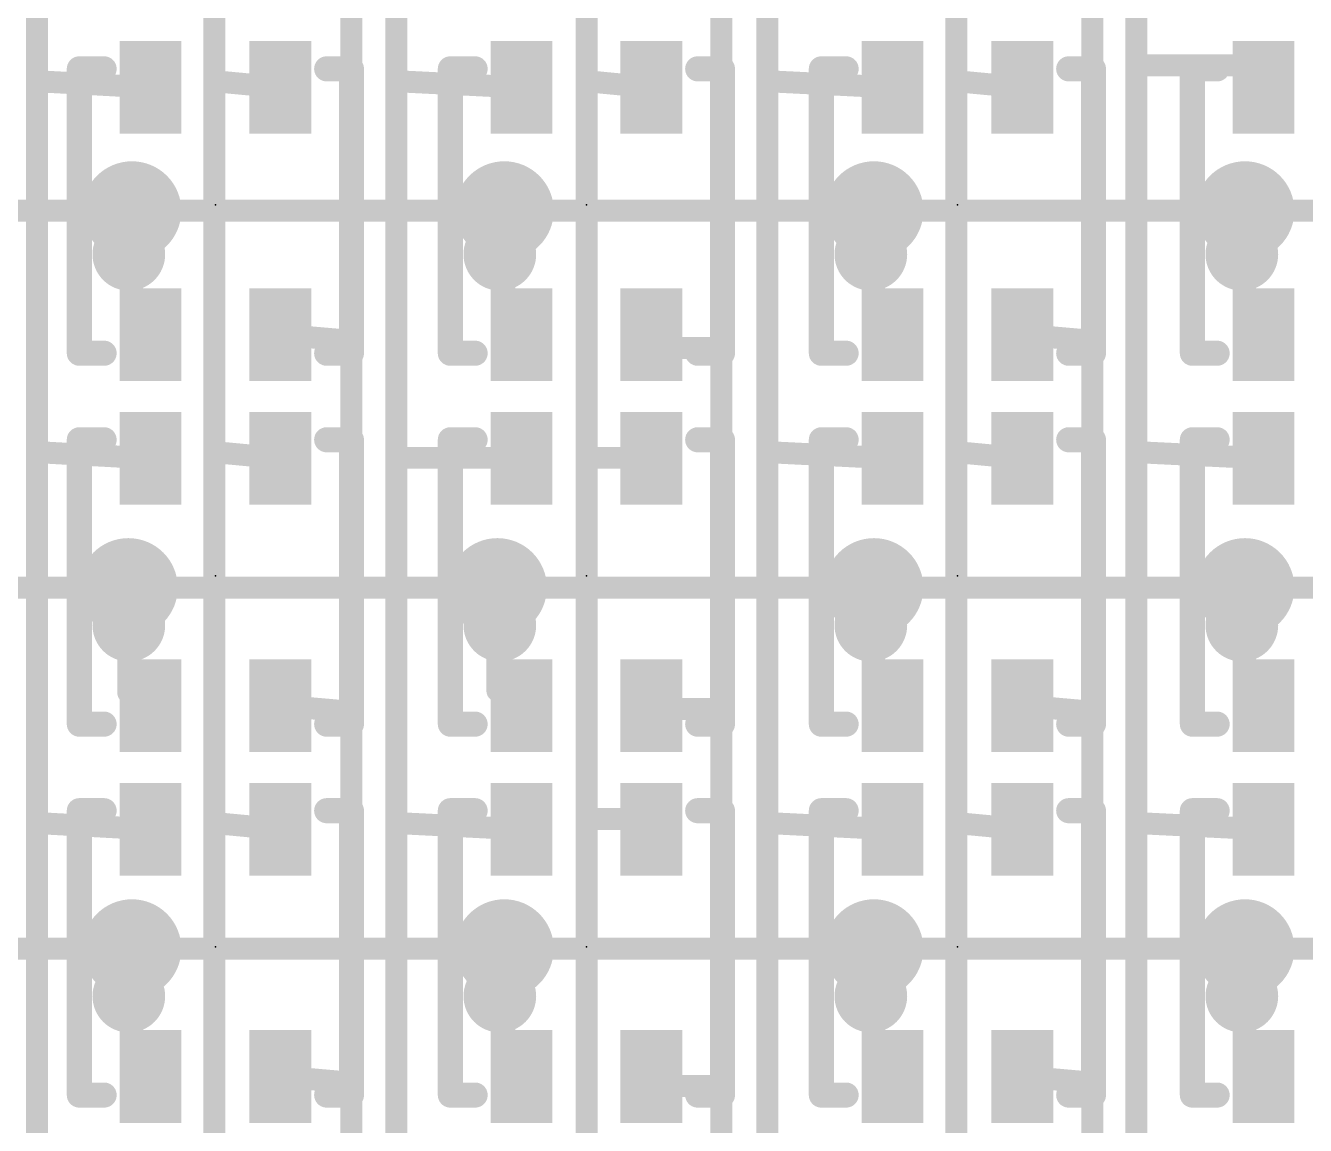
# Model space of a CAD drawing. Extents: x -9.9 to 44.1, y -5.1 to 53.3.
# Drawn here: x 17.97 to 28.31, y 6.25 to 15.15 of the extents above; entities that cross this region are included whole.
import ezdxf

# ---------------------------------------------------------------- set-up
doc = ezdxf.new("R2010")
doc.units = 0
for name, color, linetype in [('1', 12, 'CONTINUOUS'), ('16', 132, 'CONTINUOUS'), ('18', 110, 'CONTINUOUS'), ('21', 40, 'CONTINUOUS'), ('23', 40, 'CONTINUOUS'), ('31', 253, 'CONTINUOUS')]:
    doc.layers.add(name, color=color, linetype=linetype)

# ---------------------------------------------------------------- blocks, each defined once
blk = doc.blocks.new('RECT')
blk.add_solid([(-0.5, -0.5), (0.5, -0.5), (-0.5, 0.5), (0.5, 0.5)])
blk = doc.blocks.new('ROUNDV')
at = {"const_width": 0.5}
blk.add_lwpolyline([(0, -0.25, 1), (0, 0.25, 1), (0, -0.25)], format="xyb", dxfattribs=at)

msp = doc.modelspace()

# ---------------------------------------------------------------- linework, layer by layer
at = {"layer": '1', "const_width": 0.1778}
for points in [[(18.058, 17.7), (18.058, 14.7)], [(19.4917, 17.7), (19.4917, 14.7)], [(20.9638, 17.623), (20.9638, 14.7)], [(22.503, 17.623), (22.503, 14.7)], [(23.9635, 17.623), (23.9635, 14.7)], [(25.4917, 17.623), (25.4917, 14.7)], [(26.948, 17.7), (26.948, 14.829)], [(20.598, 15.591), (20.598, 12.6)], [(23.5917, 15.6), (23.5917, 12.543)], [(26.5917, 15.6), (26.5917, 12.6)], [(26.948, 14.829), (26.948, 11.811)], [(27.95, 14.829), (26.948, 14.829)], [(27.975, 14.65), (27.95, 14.829)], [(18.058, 14.7), (18.058, 11.7)], [(18.975, 14.65), (18.058, 14.7)], [(19.4917, 14.7), (19.4917, 11.7)], [(20.025, 14.65), (19.4917, 14.7)], [(20.9638, 14.7), (20.9638, 11.684)], [(21.975, 14.65), (20.9638, 14.7)], [(22.503, 14.7), (22.503, 11.654)], [(23.025, 14.65), (22.503, 14.7)], [(23.9635, 14.7), (23.9635, 11.7)], [(24.975, 14.65), (23.9635, 14.7)], [(25.4917, 14.7), (25.4917, 11.7)], [(26.025, 14.65), (25.4917, 14.7)], [(18.825, 12.7251), (18.825, 13.6525)], [(21.8362, 12.7138), (21.8362, 13.6525)], [(24.825, 12.7251), (24.825, 13.6525)], [(27.825, 12.7251), (27.825, 13.6525)], [(18.975, 12.65), (18.825, 12.7251)], [(20.025, 12.65), (20.598, 12.6)], [(21.975, 12.65), (21.8362, 12.7138)], [(23.025, 12.65), (23.05, 12.543)], [(24.975, 12.65), (24.825, 12.7251)], [(26.025, 12.65), (26.5917, 12.6)], [(27.975, 12.65), (27.825, 12.7251)], [(20.598, 12.6), (20.598, 9.6)], [(23.05, 12.543), (23.5917, 12.543)], [(23.5917, 12.543), (23.5917, 9.622)], [(26.5917, 12.6), (26.5917, 9.6)], [(26.948, 11.811), (26.948, 11.7)], [(18.058, 11.7), (18.058, 8.7)], [(18.975, 11.65), (18.058, 11.7)], [(19.4917, 11.7), (19.4917, 8.7)], [(20.025, 11.65), (19.4917, 11.7)], [(20.9638, 11.684), (20.9638, 11.654)], [(20.9638, 11.654), (20.9638, 11.557)], [(21.95, 11.654), (20.9638, 11.654)], [(20.9638, 11.654), (20.9638, 11.654)], [(21.975, 11.65), (21.95, 11.654)], [(22.503, 11.654), (22.503, 8.733)], [(23.05, 11.654), (22.503, 11.654)], [(23.025, 11.65), (23.05, 11.654)], [(23.9635, 11.7), (23.9635, 8.7)], [(24.975, 11.65), (23.9635, 11.7)], [(25.4917, 11.7), (25.4917, 8.7)], [(26.025, 11.65), (25.4917, 11.7)], [(26.948, 8.7), (26.948, 11.7)], [(27.975, 11.65), (26.948, 11.7)], [(26.948, 11.7), (26.948, 11.7)], [(20.9638, 11.557), (20.9638, 8.7)], [(18.796, 9.754), (18.796, 10.6045)], [(21.7805, 9.7695), (21.7805, 10.6045)], [(24.825, 9.7251), (24.825, 10.6045)], [(27.825, 9.7251), (27.825, 10.6045)], [(18.975, 9.65), (18.796, 9.754)], [(21.975, 9.65), (21.7805, 9.7695)], [(20.025, 9.65), (20.598, 9.6)], [(23.025, 9.65), (23.05, 9.622)], [(24.975, 9.65), (24.825, 9.7251)], [(26.025, 9.65), (26.5917, 9.6)], [(27.975, 9.65), (27.825, 9.7251)], [(20.598, 9.6), (20.598, 6.6)], [(23.05, 9.622), (23.5917, 9.622)], [(23.5917, 9.622), (23.5917, 6.574)], [(26.5917, 9.6), (26.5917, 6.6)], [(22.503, 8.733), (22.503, 5.7)], [(23.05, 8.733), (22.503, 8.733)], [(23.025, 8.65), (23.05, 8.733)], [(18.058, 8.7), (18.058, 5.7)], [(18.975, 8.65), (18.058, 8.7)], [(19.4917, 8.7), (19.4917, 5.558)], [(20.025, 8.65), (19.4917, 8.7)], [(20.9638, 5.7), (20.9638, 8.7)], [(21.975, 8.65), (20.9638, 8.7)], [(23.9635, 8.7), (23.9635, 5.7)], [(24.975, 8.65), (23.9635, 8.7)], [(25.4917, 8.7), (25.4917, 5.685)], [(26.025, 8.65), (25.4917, 8.7)], [(26.948, 8.7), (26.948, 5.685)], [(27.975, 8.65), (26.948, 8.7)], [(18.825, 6.7251), (18.825, 7.6835)], [(21.8362, 6.7138), (21.8362, 7.6835)], [(24.825, 6.7251), (24.825, 7.6835)], [(27.825, 6.7251), (27.825, 7.6835)], [(18.975, 6.65), (18.825, 6.7251)], [(20.025, 6.65), (20.598, 6.6)], [(21.975, 6.65), (21.8362, 6.7138)], [(23.025, 6.65), (23.05, 6.574)], [(24.975, 6.65), (24.825, 6.7251)], [(26.025, 6.65), (26.5917, 6.6)], [(27.975, 6.65), (27.825, 6.7251)], [(20.598, 6.6), (20.598, 3.6)], [(23.05, 6.574), (23.5917, 6.574)], [(23.5917, 6.574), (23.5917, 3.653)], [(26.5917, 6.6), (26.5917, 3.653)]]:
    msp.add_lwpolyline(points, dxfattribs=at)
at = {"layer": '1', "const_width": 0.0889}
for points in [[(26.9925, 14.829, 1), (26.9035, 14.829)], [(26.948, 14.8735, 1), (26.948, 14.7846)], [(27.994, 14.8351, 1), (27.906, 14.8229)], [(27.95, 14.7846, 1), (27.95, 14.8735)], [(26.9035, 14.829, 1), (26.9925, 14.829)], [(18.1025, 14.7, 1), (18.0135, 14.7)], [(18.0135, 14.7, 1), (18.1025, 14.7)], [(18.0604, 14.7444, 1), (18.0556, 14.6556)], [(18.9726, 14.6056, 1), (18.9774, 14.6944)], [(19.5362, 14.7, 1), (19.4473, 14.7)], [(19.4958, 14.7443, 1), (19.4876, 14.6557)], [(19.4473, 14.7, 1), (19.5362, 14.7)], [(20.0209, 14.6057, 1), (20.0291, 14.6943)], [(20.966, 14.7444, 1), (20.9616, 14.6556)], [(21.0083, 14.7, 1), (20.9194, 14.7)], [(20.9194, 14.7, 1), (21.0083, 14.7)], [(21.9728, 14.6056, 1), (21.9772, 14.6944)], [(22.5475, 14.7, 1), (22.4585, 14.7)], [(22.4585, 14.7, 1), (22.5475, 14.7)], [(22.5072, 14.7442, 1), (22.4988, 14.6558)], [(23.0208, 14.6058, 1), (23.0292, 14.6942)], [(24.008, 14.7, 1), (23.919, 14.7)], [(23.919, 14.7, 1), (24.008, 14.7)], [(23.9657, 14.7444, 1), (23.9613, 14.6556)], [(24.9728, 14.6056, 1), (24.9772, 14.6944)], [(25.5362, 14.7, 1), (25.4473, 14.7)], [(25.4958, 14.7443, 1), (25.4876, 14.6557)], [(25.4473, 14.7, 1), (25.5362, 14.7)], [(26.0209, 14.6057, 1), (26.0291, 14.6943)], [(27.931, 14.6439, 1), (28.019, 14.6561)], [(18.8694, 13.6525, 1), (18.7805, 13.6525)], [(21.8807, 13.6525, 1), (21.7918, 13.6525)], [(24.8694, 13.6525, 1), (24.7805, 13.6525)], [(27.8694, 13.6525, 1), (27.7805, 13.6525)], [(18.8448, 12.7648, 1), (18.8051, 12.6853)], [(18.7805, 12.7251, 1), (18.8694, 12.7251)], [(18.9551, 12.6102, 1), (18.9949, 12.6898)], [(20.0289, 12.6943, 1), (20.0211, 12.6057)], [(21.7918, 12.7138, 1), (21.8807, 12.7138)], [(21.8548, 12.7541, 1), (21.8177, 12.6734)], [(21.9564, 12.6096, 1), (21.9936, 12.6904)], [(23.0683, 12.6601, 1), (22.9817, 12.6399)], [(24.8448, 12.7648, 1), (24.8051, 12.6853)], [(24.7805, 12.7251, 1), (24.8694, 12.7251)], [(24.9551, 12.6102, 1), (24.9949, 12.6898)], [(26.0289, 12.6943, 1), (26.0211, 12.6057)], [(27.8448, 12.7648, 1), (27.8051, 12.6853)], [(27.7805, 12.7251, 1), (27.8694, 12.7251)], [(27.9551, 12.6102, 1), (27.9949, 12.6898)], [(20.6425, 12.6, 1), (20.5536, 12.6)], [(20.5536, 12.6, 1), (20.6425, 12.6)], [(20.5941, 12.5557, 1), (20.6019, 12.6443)], [(23.05, 12.5875, 1), (23.05, 12.4986)], [(23.6362, 12.543, 1), (23.5472, 12.543)], [(23.5917, 12.4986, 1), (23.5917, 12.5875)], [(26.6362, 12.6, 1), (26.5473, 12.6)], [(26.5473, 12.6, 1), (26.6362, 12.6)], [(26.5878, 12.5557, 1), (26.5956, 12.6443)], [(23.0067, 12.5329, 1), (23.0933, 12.5531)], [(23.5472, 12.543, 1), (23.6362, 12.543)], [(26.9925, 11.811, 1), (26.9035, 11.811)], [(26.9035, 11.811, 1), (26.9925, 11.811)], [(18.1025, 11.7, 1), (18.0135, 11.7)], [(18.0135, 11.7, 1), (18.1025, 11.7)], [(18.0604, 11.7444, 1), (18.0556, 11.6556)], [(18.9726, 11.6056, 1), (18.9774, 11.6944)], [(19.5362, 11.7, 1), (19.4473, 11.7)], [(19.4958, 11.7443, 1), (19.4876, 11.6557)], [(19.4473, 11.7, 1), (19.5362, 11.7)], [(20.0209, 11.6057, 1), (20.0291, 11.6943)], [(20.9638, 11.6984, 1), (20.9638, 11.6096)], [(21.0083, 11.684, 1), (20.9194, 11.684)], [(21.0083, 11.654, 1), (20.9194, 11.654)], [(21.0083, 11.654, 1), (20.9194, 11.654)], [(20.9194, 11.684, 1), (21.0083, 11.684)], [(20.9194, 11.654, 1), (21.0083, 11.654)], [(20.9194, 11.654, 1), (21.0083, 11.654)], [(21.957, 11.6979, 1), (21.943, 11.6101)], [(21.95, 11.6096, 1), (21.95, 11.6984)], [(21.968, 11.6061, 1), (21.982, 11.6939)], [(22.5475, 11.654, 1), (22.4585, 11.654)], [(22.4585, 11.654, 1), (22.5475, 11.654)], [(22.503, 11.6984, 1), (22.503, 11.6096)], [(23.018, 11.6939, 1), (23.032, 11.6061)], [(23.057, 11.6101, 1), (23.043, 11.6979)], [(23.05, 11.6096, 1), (23.05, 11.6984)], [(24.008, 11.7, 1), (23.919, 11.7)], [(23.919, 11.7, 1), (24.008, 11.7)], [(23.9657, 11.7444, 1), (23.9613, 11.6556)], [(24.9728, 11.6056, 1), (24.9772, 11.6944)], [(25.5362, 11.7, 1), (25.4473, 11.7)], [(25.4958, 11.7443, 1), (25.4876, 11.6557)], [(25.4473, 11.7, 1), (25.5362, 11.7)], [(26.0209, 11.6057, 1), (26.0291, 11.6943)], [(26.9925, 11.7, 1), (26.9035, 11.7)], [(26.9925, 11.7, 1), (26.9035, 11.7)], [(26.9035, 11.7, 1), (26.9925, 11.7)], [(26.9035, 11.7, 1), (26.9925, 11.7)], [(26.9502, 11.7444, 1), (26.9458, 11.6556)], [(27.9728, 11.6056, 1), (27.9772, 11.6944)], [(21.0083, 11.557, 1), (20.9194, 11.557)], [(20.9194, 11.557, 1), (21.0083, 11.557)], [(18.8405, 10.6045, 1), (18.7515, 10.6045)], [(21.825, 10.6045, 1), (21.736, 10.6045)], [(24.8694, 10.6045, 1), (24.7805, 10.6045)], [(27.8694, 10.6045, 1), (27.7805, 10.6045)], [(18.8183, 9.7924, 1), (18.7737, 9.7156)], [(21.8038, 9.8074, 1), (21.7572, 9.7316)], [(18.7515, 9.754, 1), (18.8405, 9.754)], [(18.9527, 9.6116, 1), (18.9973, 9.6884)], [(20.0289, 9.6943, 1), (20.0211, 9.6057)], [(21.736, 9.7695, 1), (21.825, 9.7695)], [(21.9517, 9.6121, 1), (21.9983, 9.6879)], [(23.0582, 9.6796, 1), (22.9918, 9.6204)], [(24.8448, 9.7648, 1), (24.8051, 9.6853)], [(24.7805, 9.7251, 1), (24.8694, 9.7251)], [(24.9551, 9.6102, 1), (24.9949, 9.6898)], [(26.0289, 9.6943, 1), (26.0211, 9.6057)], [(27.8448, 9.7648, 1), (27.8051, 9.6853)], [(27.7805, 9.7251, 1), (27.8694, 9.7251)], [(27.9551, 9.6102, 1), (27.9949, 9.6898)], [(20.6425, 9.6, 1), (20.5536, 9.6)], [(20.5536, 9.6, 1), (20.6425, 9.6)], [(20.5941, 9.5557, 1), (20.6019, 9.6443)], [(23.05, 9.6664, 1), (23.05, 9.5776)], [(23.0168, 9.5924, 1), (23.0832, 9.6516)], [(23.6362, 9.622, 1), (23.5472, 9.622)], [(23.5472, 9.622, 1), (23.6362, 9.622)], [(23.5917, 9.5776, 1), (23.5917, 9.6664)], [(26.6362, 9.6, 1), (26.5473, 9.6)], [(26.5473, 9.6, 1), (26.6362, 9.6)], [(26.5878, 9.5557, 1), (26.5956, 9.6443)], [(22.5475, 8.733, 1), (22.4585, 8.733)], [(22.503, 8.7774, 1), (22.503, 8.6886)], [(23.0926, 8.7202, 1), (23.0074, 8.7458)], [(23.05, 8.6886, 1), (23.05, 8.7774)], [(18.1025, 8.7, 1), (18.0135, 8.7)], [(18.0135, 8.7, 1), (18.1025, 8.7)], [(18.0604, 8.7444, 1), (18.0556, 8.6556)], [(18.9726, 8.6056, 1), (18.9774, 8.6944)], [(19.5362, 8.7, 1), (19.4473, 8.7)], [(19.4958, 8.7443, 1), (19.4876, 8.6557)], [(19.4473, 8.7, 1), (19.5362, 8.7)], [(20.0209, 8.6057, 1), (20.0291, 8.6943)], [(20.966, 8.7444, 1), (20.9616, 8.6556)], [(21.0083, 8.7, 1), (20.9194, 8.7)], [(20.9194, 8.7, 1), (21.0083, 8.7)], [(21.9728, 8.6056, 1), (21.9772, 8.6944)], [(22.4585, 8.733, 1), (22.5475, 8.733)], [(22.9824, 8.6628, 1), (23.0676, 8.6372)], [(24.008, 8.7, 1), (23.919, 8.7)], [(23.919, 8.7, 1), (24.008, 8.7)], [(23.9657, 8.7444, 1), (23.9613, 8.6556)], [(24.9728, 8.6056, 1), (24.9772, 8.6944)], [(25.5362, 8.7, 1), (25.4473, 8.7)], [(25.4958, 8.7443, 1), (25.4876, 8.6557)], [(25.4473, 8.7, 1), (25.5362, 8.7)], [(26.0209, 8.6057, 1), (26.0291, 8.6943)], [(26.9925, 8.7, 1), (26.9035, 8.7)], [(26.9035, 8.7, 1), (26.9925, 8.7)], [(26.9502, 8.7444, 1), (26.9458, 8.6556)], [(27.9728, 8.6056, 1), (27.9772, 8.6944)], [(18.8694, 7.6835, 1), (18.7805, 7.6835)], [(21.8807, 7.6835, 1), (21.7918, 7.6835)], [(24.8694, 7.6835, 1), (24.7805, 7.6835)], [(27.8694, 7.6835, 1), (27.7805, 7.6835)], [(18.8448, 6.7648, 1), (18.8051, 6.6853)], [(18.7805, 6.7251, 1), (18.8694, 6.7251)], [(18.9551, 6.6102, 1), (18.9949, 6.6898)], [(20.0289, 6.6943, 1), (20.0211, 6.6057)], [(21.7918, 6.7138, 1), (21.8807, 6.7138)], [(21.8548, 6.7541, 1), (21.8177, 6.6734)], [(21.9564, 6.6096, 1), (21.9936, 6.6904)], [(23.0672, 6.6639, 1), (22.9828, 6.6361)], [(24.8448, 6.7648, 1), (24.8051, 6.6853)], [(24.7805, 6.7251, 1), (24.8694, 6.7251)], [(24.9551, 6.6102, 1), (24.9949, 6.6898)], [(26.0289, 6.6943, 1), (26.0211, 6.6057)], [(27.8448, 6.7648, 1), (27.8051, 6.6853)], [(27.7805, 6.7251, 1), (27.8694, 6.7251)], [(27.9551, 6.6102, 1), (27.9949, 6.6898)], [(20.6425, 6.6, 1), (20.5536, 6.6)], [(20.5536, 6.6, 1), (20.6425, 6.6)], [(20.5941, 6.5557, 1), (20.6019, 6.6443)], [(23.05, 6.6185, 1), (23.05, 6.5296)], [(23.0078, 6.5601, 1), (23.0922, 6.5879)], [(23.6362, 6.574, 1), (23.5472, 6.574)], [(23.5917, 6.5296, 1), (23.5917, 6.6185)], [(26.6362, 6.6, 1), (26.5473, 6.6)], [(26.5473, 6.6, 1), (26.6362, 6.6)], [(26.5878, 6.5557, 1), (26.5956, 6.6443)], [(23.5472, 6.574, 1), (23.6362, 6.574)]]:
    msp.add_lwpolyline(points, format="xyb", dxfattribs=at)
at = {"layer": '16', "const_width": 0.1778}
for points in [[(18.825, 13.6525), (15.6768, 13.6525)], [(21.8362, 13.6525), (18.825, 13.6525)], [(24.825, 13.6525), (21.8362, 13.6525)], [(27.825, 13.6525), (24.825, 13.6525)], [(30.8416, 13.6525), (27.825, 13.6525)], [(18.796, 10.6045), (15.825, 10.6045)], [(21.7805, 10.6045), (18.796, 10.6045)], [(24.825, 10.6045), (21.7805, 10.6045)], [(27.825, 10.6045), (24.825, 10.6045)], [(30.8416, 10.6045), (27.825, 10.6045)], [(18.825, 7.6835), (15.825, 7.6835)], [(21.8362, 7.6835), (18.825, 7.6835)], [(24.825, 7.6835), (21.8362, 7.6835)], [(27.825, 7.6835), (24.825, 7.6835)], [(30.8416, 7.6835), (27.825, 7.6835)]]:
    msp.add_lwpolyline(points, dxfattribs=at)
at = {"layer": '16', "const_width": 0.0889}
for points in [[(18.825, 13.6969, 1), (18.825, 13.6081)], [(18.825, 13.6081, 1), (18.825, 13.6969)], [(21.8362, 13.6969, 1), (21.8362, 13.6081)], [(21.8362, 13.6081, 1), (21.8362, 13.6969)], [(24.825, 13.6969, 1), (24.825, 13.6081)], [(24.825, 13.6081, 1), (24.825, 13.6969)], [(27.825, 13.6969, 1), (27.825, 13.6081)], [(27.825, 13.6081, 1), (27.825, 13.6969)], [(18.796, 10.6489, 1), (18.796, 10.5601)], [(18.796, 10.5601, 1), (18.796, 10.6489)], [(21.7805, 10.6489, 1), (21.7805, 10.5601)], [(21.7805, 10.5601, 1), (21.7805, 10.6489)], [(24.825, 10.6489, 1), (24.825, 10.5601)], [(24.825, 10.5601, 1), (24.825, 10.6489)], [(27.825, 10.6489, 1), (27.825, 10.5601)], [(27.825, 10.5601, 1), (27.825, 10.6489)], [(18.825, 7.728, 1), (18.825, 7.6391)], [(18.825, 7.6391, 1), (18.825, 7.728)], [(21.8362, 7.728, 1), (21.8362, 7.6391)], [(21.8362, 7.6391, 1), (21.8362, 7.728)], [(24.825, 7.728, 1), (24.825, 7.6391)], [(24.825, 7.6391, 1), (24.825, 7.728)], [(27.825, 7.728, 1), (27.825, 7.6391)], [(27.825, 7.6391, 1), (27.825, 7.728)]]:
    msp.add_lwpolyline(points, format="xyb", dxfattribs=at)
at = {"layer": '21', "const_width": 0.2032}
for points in [[(18.4, 12.5), (18.4, 14.8)], [(18.4, 14.8), (18.6, 14.8)], [(20.6, 14.8), (20.4, 14.8)], [(20.6, 12.5), (20.6, 14.8)], [(21.4, 12.5), (21.4, 14.8)], [(21.4, 14.8), (21.6, 14.8)], [(23.6, 14.8), (23.4, 14.8)], [(23.6, 12.5), (23.6, 14.8)], [(24.4, 12.5), (24.4, 14.8)], [(24.4, 14.8), (24.6, 14.8)], [(26.6, 14.8), (26.4, 14.8)], [(26.6, 12.5), (26.6, 14.8)], [(27.4, 12.5), (27.4, 14.8)], [(27.4, 14.8), (27.6, 14.8)], [(18.6, 12.5), (18.4, 12.5)], [(20.4, 12.5), (20.6, 12.5)], [(21.6, 12.5), (21.4, 12.5)], [(23.4, 12.5), (23.6, 12.5)], [(24.6, 12.5), (24.4, 12.5)], [(26.4, 12.5), (26.6, 12.5)], [(27.6, 12.5), (27.4, 12.5)], [(18.4, 9.5), (18.4, 11.8)], [(18.4, 11.8), (18.6, 11.8)], [(20.6, 11.8), (20.4, 11.8)], [(20.6, 9.5), (20.6, 11.8)], [(21.4, 9.5), (21.4, 11.8)], [(21.4, 11.8), (21.6, 11.8)], [(23.6, 11.8), (23.4, 11.8)], [(23.6, 9.5), (23.6, 11.8)], [(24.4, 9.5), (24.4, 11.8)], [(24.4, 11.8), (24.6, 11.8)], [(26.6, 11.8), (26.4, 11.8)], [(26.6, 9.5), (26.6, 11.8)], [(27.4, 9.5), (27.4, 11.8)], [(27.4, 11.8), (27.6, 11.8)], [(18.6, 9.5), (18.4, 9.5)], [(20.4, 9.5), (20.6, 9.5)], [(21.6, 9.5), (21.4, 9.5)], [(23.4, 9.5), (23.6, 9.5)], [(24.6, 9.5), (24.4, 9.5)], [(26.4, 9.5), (26.6, 9.5)], [(27.6, 9.5), (27.4, 9.5)], [(18.4, 6.5), (18.4, 8.8)], [(18.4, 8.8), (18.6, 8.8)], [(20.6, 8.8), (20.4, 8.8)], [(20.6, 6.5), (20.6, 8.8)], [(21.4, 6.5), (21.4, 8.8)], [(21.4, 8.8), (21.6, 8.8)], [(23.6, 8.8), (23.4, 8.8)], [(23.6, 6.5), (23.6, 8.8)], [(24.4, 6.5), (24.4, 8.8)], [(24.4, 8.8), (24.6, 8.8)], [(26.6, 8.8), (26.4, 8.8)], [(26.6, 6.5), (26.6, 8.8)], [(27.4, 6.5), (27.4, 8.8)], [(27.4, 8.8), (27.6, 8.8)], [(18.6, 6.5), (18.4, 6.5)], [(20.4, 6.5), (20.6, 6.5)], [(21.6, 6.5), (21.4, 6.5)], [(23.4, 6.5), (23.6, 6.5)], [(24.6, 6.5), (24.4, 6.5)], [(26.4, 6.5), (26.6, 6.5)], [(27.6, 6.5), (27.4, 6.5)]]:
    msp.add_lwpolyline(points, dxfattribs=at)
at = {"layer": '21'}
for points, const_width in [([(18.4508, 14.8, 1), (18.3492, 14.8)], 0.1016), ([(18.4, 14.8508, 1), (18.4, 14.7492)], 0.1016), ([(18.6, 14.7492, 1), (18.6, 14.8508)], 0.1016), ([(20.4, 14.8508, 1), (20.4, 14.7492)], 0.1016), ([(20.6508, 14.8, 1), (20.5492, 14.8)], 0.1016), ([(20.6, 14.7492, 1), (20.6, 14.8508)], 0.1016), ([(21.4508, 14.8, 1), (21.3492, 14.8)], 0.1016), ([(21.4, 14.8508, 1), (21.4, 14.7492)], 0.1016), ([(21.6, 14.7492, 1), (21.6, 14.8508)], 0.1016), ([(23.4, 14.8508, 1), (23.4, 14.7492)], 0.1016), ([(23.6508, 14.8, 1), (23.5492, 14.8)], 0.1016), ([(23.6, 14.7492, 1), (23.6, 14.8508)], 0.1016), ([(24.4508, 14.8, 1), (24.3492, 14.8)], 0.1016), ([(24.4, 14.8508, 1), (24.4, 14.7492)], 0.1016), ([(24.6, 14.7492, 1), (24.6, 14.8508)], 0.1016), ([(26.4, 14.8508, 1), (26.4, 14.7492)], 0.1016), ([(26.6508, 14.8, 1), (26.5492, 14.8)], 0.1016), ([(26.6, 14.7492, 1), (26.6, 14.8508)], 0.1016), ([(27.4508, 14.8, 1), (27.3492, 14.8)], 0.1016), ([(27.4, 14.8508, 1), (27.4, 14.7492)], 0.1016), ([(27.6, 14.7492, 1), (27.6, 14.8508)], 0.1016), ([(18.8, 13.1586, 1), (18.8, 13.4414, 1), (18.8, 13.1586)], 0.3048), ([(21.8, 13.1586, 1), (21.8, 13.4414, 1), (21.8, 13.1586)], 0.3048), ([(24.8, 13.1586, 1), (24.8, 13.4414, 1), (24.8, 13.1586)], 0.3048), ([(27.8, 13.1586, 1), (27.8, 13.4414, 1), (27.8, 13.1586)], 0.3048), ([(18.4, 12.5508, 1), (18.4, 12.4492)], 0.1016), ([(18.3492, 12.5, 1), (18.4508, 12.5)], 0.1016), ([(18.6, 12.4492, 1), (18.6, 12.5508)], 0.1016), ([(20.4, 12.5508, 1), (20.4, 12.4492)], 0.1016), ([(20.5492, 12.5, 1), (20.6508, 12.5)], 0.1016), ([(20.6, 12.4492, 1), (20.6, 12.5508)], 0.1016), ([(21.4, 12.5508, 1), (21.4, 12.4492)], 0.1016), ([(21.3492, 12.5, 1), (21.4508, 12.5)], 0.1016), ([(21.6, 12.4492, 1), (21.6, 12.5508)], 0.1016), ([(23.4, 12.5508, 1), (23.4, 12.4492)], 0.1016), ([(23.5492, 12.5, 1), (23.6508, 12.5)], 0.1016), ([(23.6, 12.4492, 1), (23.6, 12.5508)], 0.1016), ([(24.4, 12.5508, 1), (24.4, 12.4492)], 0.1016), ([(24.3492, 12.5, 1), (24.4508, 12.5)], 0.1016), ([(24.6, 12.4492, 1), (24.6, 12.5508)], 0.1016), ([(26.4, 12.5508, 1), (26.4, 12.4492)], 0.1016), ([(26.5492, 12.5, 1), (26.6508, 12.5)], 0.1016), ([(26.6, 12.4492, 1), (26.6, 12.5508)], 0.1016), ([(27.4, 12.5508, 1), (27.4, 12.4492)], 0.1016), ([(27.3492, 12.5, 1), (27.4508, 12.5)], 0.1016), ([(27.6, 12.4492, 1), (27.6, 12.5508)], 0.1016), ([(18.4508, 11.8, 1), (18.3492, 11.8)], 0.1016), ([(18.4, 11.8508, 1), (18.4, 11.7492)], 0.1016), ([(18.6, 11.7492, 1), (18.6, 11.8508)], 0.1016), ([(20.4, 11.8508, 1), (20.4, 11.7492)], 0.1016), ([(20.6508, 11.8, 1), (20.5492, 11.8)], 0.1016), ([(20.6, 11.7492, 1), (20.6, 11.8508)], 0.1016), ([(21.4508, 11.8, 1), (21.3492, 11.8)], 0.1016), ([(21.4, 11.8508, 1), (21.4, 11.7492)], 0.1016), ([(21.6, 11.7492, 1), (21.6, 11.8508)], 0.1016), ([(23.4, 11.8508, 1), (23.4, 11.7492)], 0.1016), ([(23.6508, 11.8, 1), (23.5492, 11.8)], 0.1016), ([(23.6, 11.7492, 1), (23.6, 11.8508)], 0.1016), ([(24.4508, 11.8, 1), (24.3492, 11.8)], 0.1016), ([(24.4, 11.8508, 1), (24.4, 11.7492)], 0.1016), ([(24.6, 11.7492, 1), (24.6, 11.8508)], 0.1016), ([(26.4, 11.8508, 1), (26.4, 11.7492)], 0.1016), ([(26.6508, 11.8, 1), (26.5492, 11.8)], 0.1016), ([(26.6, 11.7492, 1), (26.6, 11.8508)], 0.1016), ([(27.4508, 11.8, 1), (27.3492, 11.8)], 0.1016), ([(27.4, 11.8508, 1), (27.4, 11.7492)], 0.1016), ([(27.6, 11.7492, 1), (27.6, 11.8508)], 0.1016), ([(18.8, 10.1586, 1), (18.8, 10.4414, 1), (18.8, 10.1586)], 0.3048), ([(21.8, 10.1586, 1), (21.8, 10.4414, 1), (21.8, 10.1586)], 0.3048), ([(24.8, 10.1586, 1), (24.8, 10.4414, 1), (24.8, 10.1586)], 0.3048), ([(27.8, 10.1586, 1), (27.8, 10.4414, 1), (27.8, 10.1586)], 0.3048), ([(18.4, 9.5508, 1), (18.4, 9.4492)], 0.1016), ([(18.3492, 9.5, 1), (18.4508, 9.5)], 0.1016), ([(18.6, 9.4492, 1), (18.6, 9.5508)], 0.1016), ([(20.4, 9.5508, 1), (20.4, 9.4492)], 0.1016), ([(20.5492, 9.5, 1), (20.6508, 9.5)], 0.1016), ([(20.6, 9.4492, 1), (20.6, 9.5508)], 0.1016), ([(21.4, 9.5508, 1), (21.4, 9.4492)], 0.1016), ([(21.3492, 9.5, 1), (21.4508, 9.5)], 0.1016), ([(21.6, 9.4492, 1), (21.6, 9.5508)], 0.1016), ([(23.4, 9.5508, 1), (23.4, 9.4492)], 0.1016), ([(23.5492, 9.5, 1), (23.6508, 9.5)], 0.1016), ([(23.6, 9.4492, 1), (23.6, 9.5508)], 0.1016), ([(24.4, 9.5508, 1), (24.4, 9.4492)], 0.1016), ([(24.3492, 9.5, 1), (24.4508, 9.5)], 0.1016), ([(24.6, 9.4492, 1), (24.6, 9.5508)], 0.1016), ([(26.4, 9.5508, 1), (26.4, 9.4492)], 0.1016), ([(26.5492, 9.5, 1), (26.6508, 9.5)], 0.1016), ([(26.6, 9.4492, 1), (26.6, 9.5508)], 0.1016), ([(27.4, 9.5508, 1), (27.4, 9.4492)], 0.1016), ([(27.3492, 9.5, 1), (27.4508, 9.5)], 0.1016), ([(27.6, 9.4492, 1), (27.6, 9.5508)], 0.1016), ([(18.4508, 8.8, 1), (18.3492, 8.8)], 0.1016), ([(18.4, 8.8508, 1), (18.4, 8.7492)], 0.1016), ([(18.6, 8.7492, 1), (18.6, 8.8508)], 0.1016), ([(20.4, 8.8508, 1), (20.4, 8.7492)], 0.1016), ([(20.6508, 8.8, 1), (20.5492, 8.8)], 0.1016), ([(20.6, 8.7492, 1), (20.6, 8.8508)], 0.1016), ([(21.4508, 8.8, 1), (21.3492, 8.8)], 0.1016), ([(21.4, 8.8508, 1), (21.4, 8.7492)], 0.1016), ([(21.6, 8.7492, 1), (21.6, 8.8508)], 0.1016), ([(23.4, 8.8508, 1), (23.4, 8.7492)], 0.1016), ([(23.6508, 8.8, 1), (23.5492, 8.8)], 0.1016), ([(23.6, 8.7492, 1), (23.6, 8.8508)], 0.1016), ([(24.4508, 8.8, 1), (24.3492, 8.8)], 0.1016), ([(24.4, 8.8508, 1), (24.4, 8.7492)], 0.1016), ([(24.6, 8.7492, 1), (24.6, 8.8508)], 0.1016), ([(26.4, 8.8508, 1), (26.4, 8.7492)], 0.1016), ([(26.6508, 8.8, 1), (26.5492, 8.8)], 0.1016), ([(26.6, 8.7492, 1), (26.6, 8.8508)], 0.1016), ([(27.4508, 8.8, 1), (27.3492, 8.8)], 0.1016), ([(27.4, 8.8508, 1), (27.4, 8.7492)], 0.1016), ([(27.6, 8.7492, 1), (27.6, 8.8508)], 0.1016), ([(18.8, 7.1586, 1), (18.8, 7.4414, 1), (18.8, 7.1586)], 0.3048), ([(21.8, 7.1586, 1), (21.8, 7.4414, 1), (21.8, 7.1586)], 0.3048), ([(24.8, 7.1586, 1), (24.8, 7.4414, 1), (24.8, 7.1586)], 0.3048), ([(27.8, 7.1586, 1), (27.8, 7.4414, 1), (27.8, 7.1586)], 0.3048), ([(18.4, 6.5508, 1), (18.4, 6.4492)], 0.1016), ([(18.3492, 6.5, 1), (18.4508, 6.5)], 0.1016), ([(18.6, 6.4492, 1), (18.6, 6.5508)], 0.1016), ([(20.4, 6.5508, 1), (20.4, 6.4492)], 0.1016), ([(20.5492, 6.5, 1), (20.6508, 6.5)], 0.1016), ([(20.6, 6.4492, 1), (20.6, 6.5508)], 0.1016), ([(21.4, 6.5508, 1), (21.4, 6.4492)], 0.1016), ([(21.3492, 6.5, 1), (21.4508, 6.5)], 0.1016), ([(21.6, 6.4492, 1), (21.6, 6.5508)], 0.1016), ([(23.4, 6.5508, 1), (23.4, 6.4492)], 0.1016), ([(23.5492, 6.5, 1), (23.6508, 6.5)], 0.1016), ([(23.6, 6.4492, 1), (23.6, 6.5508)], 0.1016), ([(24.4, 6.5508, 1), (24.4, 6.4492)], 0.1016), ([(24.3492, 6.5, 1), (24.4508, 6.5)], 0.1016), ([(24.6, 6.4492, 1), (24.6, 6.5508)], 0.1016), ([(26.4, 6.5508, 1), (26.4, 6.4492)], 0.1016), ([(26.5492, 6.5, 1), (26.6508, 6.5)], 0.1016), ([(26.6, 6.4492, 1), (26.6, 6.5508)], 0.1016), ([(27.4, 6.5508, 1), (27.4, 6.4492)], 0.1016), ([(27.3492, 6.5, 1), (27.4508, 6.5)], 0.1016), ([(27.6, 6.4492, 1), (27.6, 6.5508)], 0.1016)]:
    msp.add_lwpolyline(points, format="xyb", dxfattribs=dict(at, const_width=const_width))
at = {"layer": '23'}
for p in [(19.5, 13.7), (22.5, 13.7), (25.5, 13.7), (19.5, 10.7), (22.5, 10.7), (25.5, 10.7), (19.5, 7.7), (22.5, 7.7), (25.5, 7.7)]:
    msp.add_point(p, dxfattribs=at)

# ---------------------------------------------------------------- block references
at = {"layer": '1', "xscale": 0.75, "yscale": 0.5, "rotation": 90}
for p in [(18.975, 14.65), (20.025, 14.65), (21.975, 14.65), (23.025, 14.65), (24.975, 14.65), (26.025, 14.65), (27.975, 14.65), (18.975, 12.65), (20.025, 12.65), (21.975, 12.65), (23.025, 12.65), (24.975, 12.65), (26.025, 12.65), (27.975, 12.65), (18.975, 11.65), (20.025, 11.65), (21.975, 11.65), (23.025, 11.65), (24.975, 11.65), (26.025, 11.65), (27.975, 11.65), (18.975, 9.65), (20.025, 9.65), (21.975, 9.65), (23.025, 9.65), (24.975, 9.65), (26.025, 9.65), (27.975, 9.65), (18.975, 8.65), (20.025, 8.65), (21.975, 8.65), (23.025, 8.65), (24.975, 8.65), (26.025, 8.65), (27.975, 8.65), (18.975, 6.65), (20.025, 6.65), (21.975, 6.65), (23.025, 6.65), (24.975, 6.65), (26.025, 6.65), (27.975, 6.65)]:
    msp.add_blockref('RECT', p, dxfattribs=at)
at = {"layer": '18', "xscale": 0.8001, "yscale": 0.8001}
for p in [(18.825, 13.6525), (18.825, 13.6525), (21.8362, 13.6525), (21.8362, 13.6525), (24.825, 13.6525), (24.825, 13.6525), (27.825, 13.6525), (27.825, 13.6525), (18.796, 10.6045), (18.796, 10.6045), (21.7805, 10.6045), (21.7805, 10.6045), (24.825, 10.6045), (24.825, 10.6045), (27.825, 10.6045), (27.825, 10.6045), (18.825, 7.6835), (18.825, 7.6835), (21.8362, 7.6835), (21.8362, 7.6835), (24.825, 7.6835), (24.825, 7.6835), (27.825, 7.6835), (27.825, 7.6835)]:
    msp.add_blockref('ROUNDV', p, dxfattribs=at)
at = {"layer": '31', "xscale": 0.75, "yscale": 0.5, "rotation": 90}
for p in [(18.975, 14.65), (20.025, 14.65), (21.975, 14.65), (23.025, 14.65), (24.975, 14.65), (26.025, 14.65), (27.975, 14.65), (18.975, 12.65), (20.025, 12.65), (21.975, 12.65), (23.025, 12.65), (24.975, 12.65), (26.025, 12.65), (27.975, 12.65), (18.975, 11.65), (20.025, 11.65), (21.975, 11.65), (23.025, 11.65), (24.975, 11.65), (26.025, 11.65), (27.975, 11.65), (18.975, 9.65), (20.025, 9.65), (21.975, 9.65), (23.025, 9.65), (24.975, 9.65), (26.025, 9.65), (27.975, 9.65), (18.975, 8.65), (20.025, 8.65), (21.975, 8.65), (23.025, 8.65), (24.975, 8.65), (26.025, 8.65), (27.975, 8.65), (18.975, 6.65), (20.025, 6.65), (21.975, 6.65), (23.025, 6.65), (24.975, 6.65), (26.025, 6.65), (27.975, 6.65)]:
    msp.add_blockref('RECT', p, dxfattribs=at)

doc.saveas('drawing.dxf')
